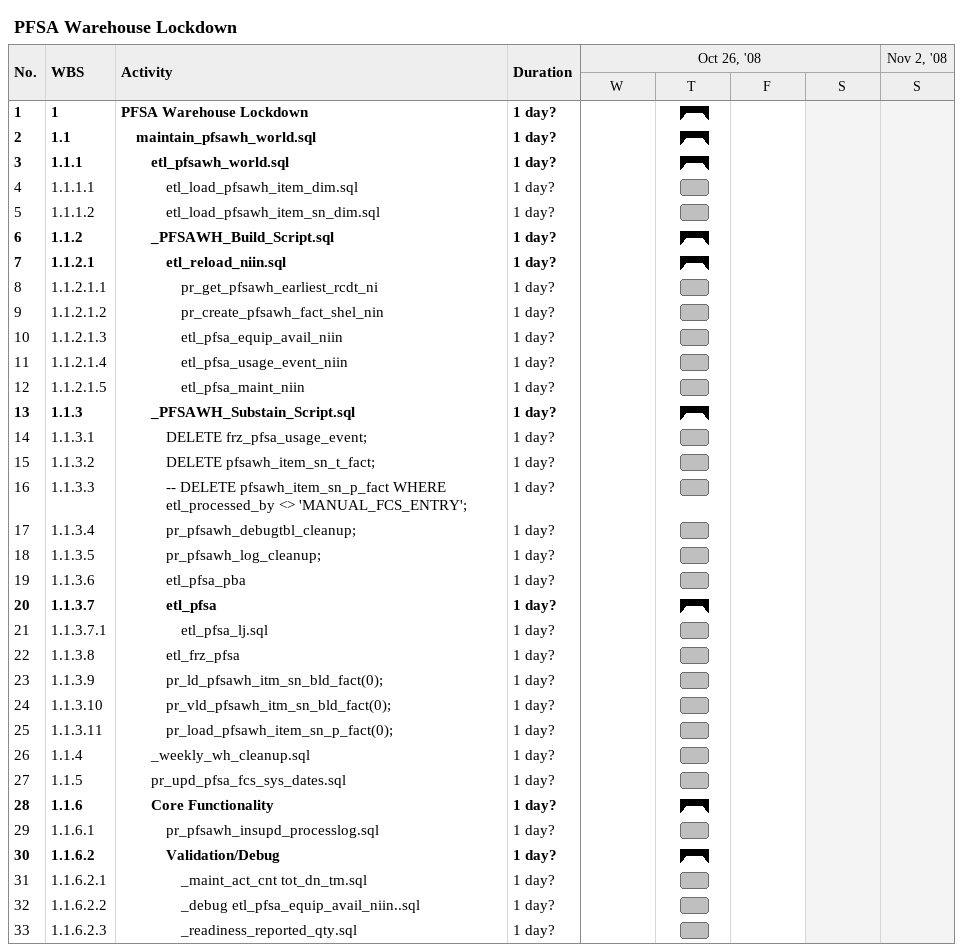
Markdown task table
PFSA Warehouse Lockdown

| ID | WBS | Task | Duration | Start | Finish |
|---|---|---|---|---|---|
| 1 | 1 | **PFSA Warehouse Lockdown** | 1d? | 2008-10-30 | 2008-10-30 |
| 2 | 1.1 | **maintain_pfsawh_world.sql** | 1d? | 2008-10-30 | 2008-10-30 |
| 3 | 1.1.1 | **etl_pfsawh_world.sql** | 1d? | 2008-10-30 | 2008-10-30 |
| 4 | 1.1.1.1 | etl_load_pfsawh_item_dim.sql | 1d? | 2008-10-30 | 2008-10-30 |
| 5 | 1.1.1.2 | etl_load_pfsawh_item_sn_dim.sql | 1d? | 2008-10-30 | 2008-10-30 |
| 6 | 1.1.2 | **_PFSAWH_Build_Script.sql** | 1d? | 2008-10-30 | 2008-10-30 |
| 7 | 1.1.2.1 | **etl_reload_niin.sql** | 1d? | 2008-10-30 | 2008-10-30 |
| 8 | 1.1.2.1.1 | pr_get_pfsawh_earliest_rcdt_ni | 1d? | 2008-10-30 | 2008-10-30 |
| 9 | 1.1.2.1.2 | pr_create_pfsawh_fact_shel_nin | 1d? | 2008-10-30 | 2008-10-30 |
| 10 | 1.1.2.1.3 | etl_pfsa_equip_avail_niin | 1d? | 2008-10-30 | 2008-10-30 |
| 11 | 1.1.2.1.4 | etl_pfsa_usage_event_niin | 1d? | 2008-10-30 | 2008-10-30 |
| 12 | 1.1.2.1.5 | etl_pfsa_maint_niin | 1d? | 2008-10-30 | 2008-10-30 |
| 13 | 1.1.3 | **_PFSAWH_Substain_Script.sql** | 1d? | 2008-10-30 | 2008-10-30 |
| 14 | 1.1.3.1 | DELETE frz_pfsa_usage_event; | 1d? | 2008-10-30 | 2008-10-30 |
| 15 | 1.1.3.2 | DELETE pfsawh_item_sn_t_fact; | 1d? | 2008-10-30 | 2008-10-30 |
| 16 | 1.1.3.3 | -- DELETE pfsawh_item_sn_p_fact WHERE etl_processed_by <> 'MANUAL_FCS_ENTRY'; | 1d? | 2008-10-30 | 2008-10-30 |
| 17 | 1.1.3.4 | pr_pfsawh_debugtbl_cleanup; | 1d? | 2008-10-30 | 2008-10-30 |
| 18 | 1.1.3.5 | pr_pfsawh_log_cleanup; | 1d? | 2008-10-30 | 2008-10-30 |
| 19 | 1.1.3.6 | etl_pfsa_pba | 1d? | 2008-10-30 | 2008-10-30 |
| 20 | 1.1.3.7 | **etl_pfsa** | 1d? | 2008-10-30 | 2008-10-30 |
| 21 | 1.1.3.7.1 | etl_pfsa_lj.sql | 1d? | 2008-10-30 | 2008-10-30 |
| 22 | 1.1.3.8 | etl_frz_pfsa | 1d? | 2008-10-30 | 2008-10-30 |
| 23 | 1.1.3.9 | pr_ld_pfsawh_itm_sn_bld_fact(0); | 1d? | 2008-10-30 | 2008-10-30 |
| 24 | 1.1.3.10 | pr_vld_pfsawh_itm_sn_bld_fact(0); | 1d? | 2008-10-30 | 2008-10-30 |
| 25 | 1.1.3.11 | pr_load_pfsawh_item_sn_p_fact(0); | 1d? | 2008-10-30 | 2008-10-30 |
| 26 | 1.1.4 | _weekly_wh_cleanup.sql | 1d? | 2008-10-30 | 2008-10-30 |
| 27 | 1.1.5 | pr_upd_pfsa_fcs_sys_dates.sql | 1d? | 2008-10-30 | 2008-10-30 |
| 28 | 1.1.6 | **Core Functionality** | 1d? | 2008-10-30 | 2008-10-30 |
| 29 | 1.1.6.1 | pr_pfsawh_insupd_processlog.sql | 1d? | 2008-10-30 | 2008-10-30 |
| 30 | 1.1.6.2 | **Validation/Debug** | 1d? | 2008-10-30 | 2008-10-30 |
| 31 | 1.1.6.2.1 | _maint_act_cnt tot_dn_tm.sql | 1d? | 2008-10-30 | 2008-10-30 |
| 32 | 1.1.6.2.2 | _debug etl_pfsa_equip_avail_niin..sql | 1d? | 2008-10-30 | 2008-10-30 |
| 33 | 1.1.6.2.3 | _readiness_reported_qty.sql | 1d? | 2008-10-30 | 2008-10-30 |
